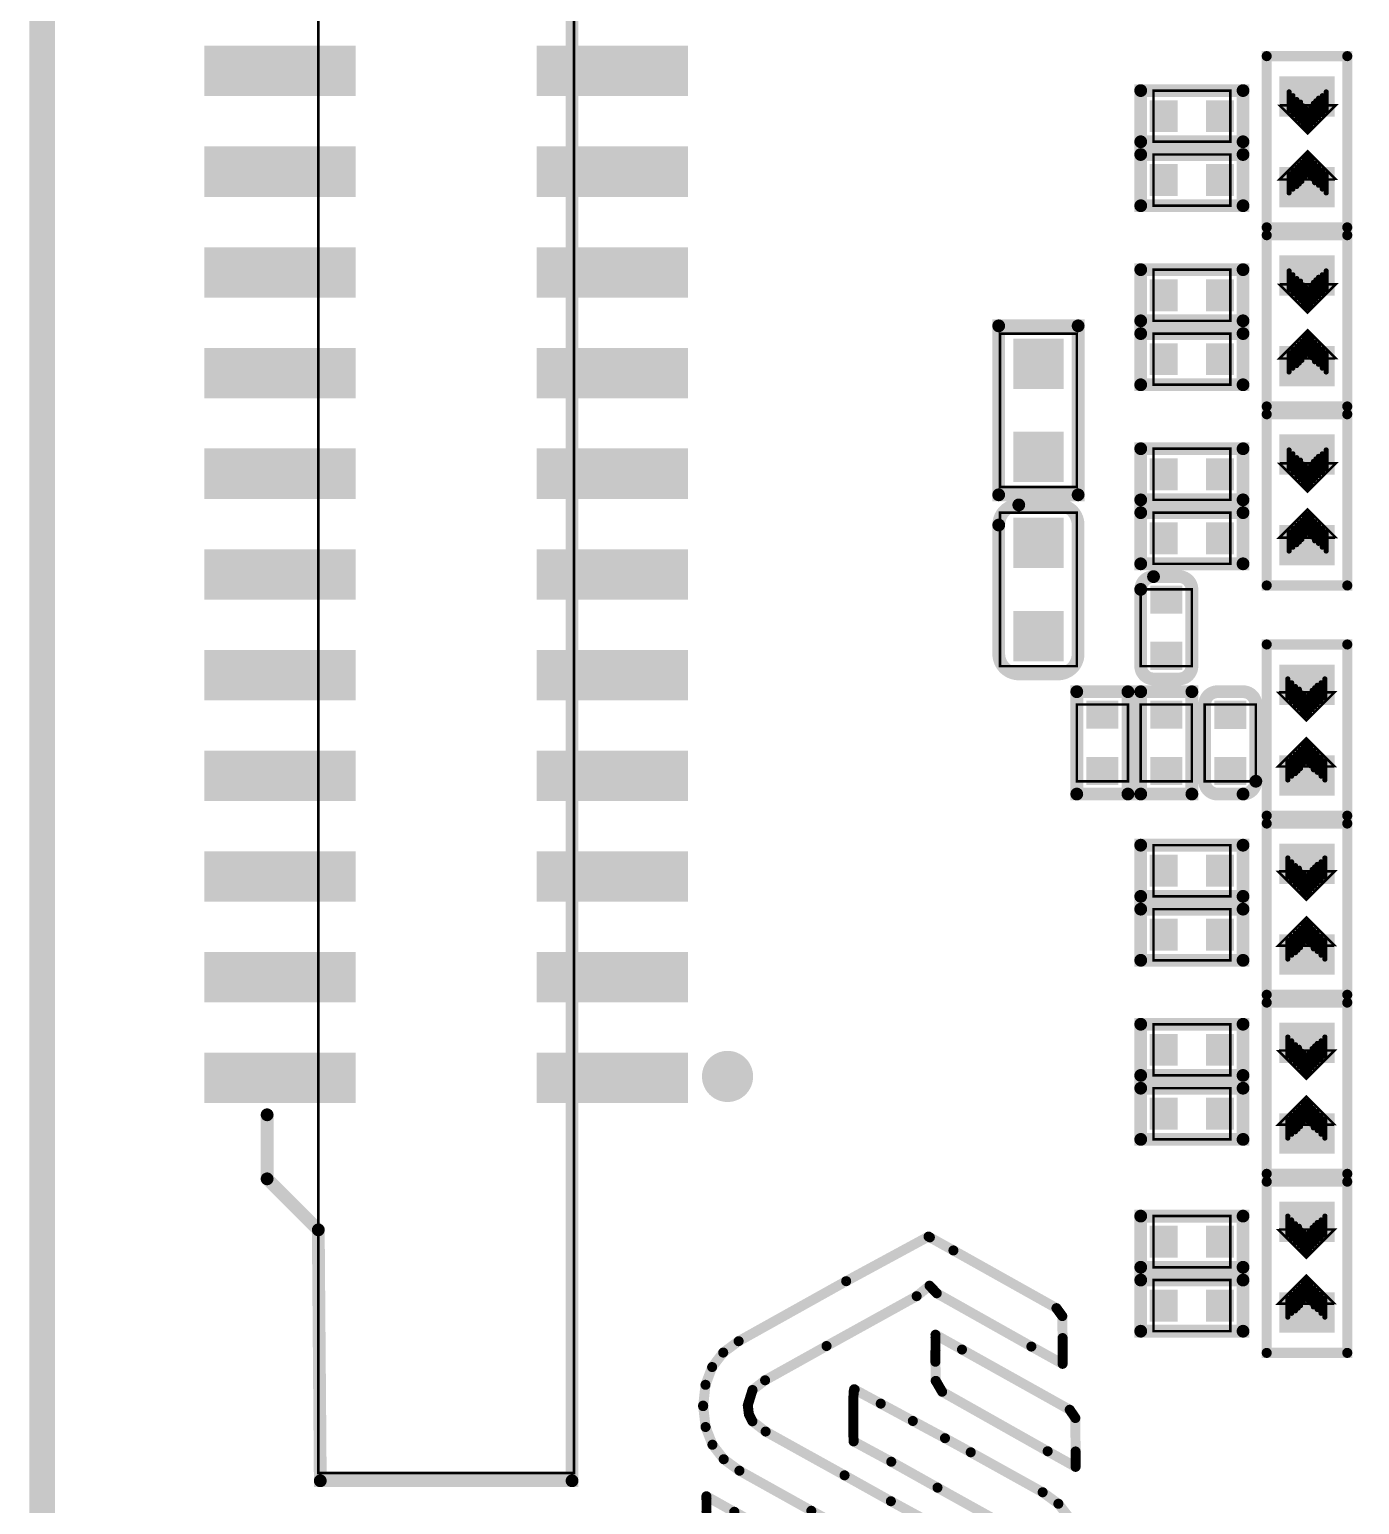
# Model space of a CAD drawing. Extents: x 60 to 160, y 44 to 135.
# Drawn here: x 59.58 to 72.78, y 103.94 to 118.59 of the extents above; entities that cross this region are included whole.
import ezdxf

# ---------------------------------------------------------------- set-up
doc = ezdxf.new("R2010")
doc.units = 0
doc.linetypes.add('TRMIDX_0', pattern=[2, 1, 1])
doc.linetypes.add('TRMIDX_1', pattern=[2, 1, 1])
for name, color, linetype in [('2D_LINE_126', 255, 'CONTINUOUS'), ('BOARD_OUTLINE_00', 255, 'CONTINUOUS'), ('DRIL_PLTE_THRU_01', 3, 'CONTINUOUS'), ('DRIL_PLTE_THRU_02', 253, 'CONTINUOUS'), ('DRIL_PLTE_THRU_03', 4, 'CONTINUOUS'), ('DRIL_PLTE_THRU_04', 253, 'CONTINUOUS'), ('DRIL_PLTE_THRU_05', 210, 'CONTINUOUS'), ('DRIL_PLTE_THRU_06', 253, 'CONTINUOUS'), ('DRIL_PLTE_THRU_07', 57, 'CONTINUOUS'), ('DRIL_PLTE_THRU_08', 231, 'CONTINUOUS'), ('DRIL_PLTE_THRU_09', 253, 'CONTINUOUS'), ('DRIL_PLTE_THRU_10', 112, 'CONTINUOUS'), ('DRIL_PLTE_THRU_11', 216, 'CONTINUOUS'), ('DRIL_PLTE_THRU_12', 5, 'CONTINUOUS'), ('PADS_BOT', 5, 'CONTINUOUS'), ('PADS_INNER', 3, 'CONTINUOUS'), ('PADS_TOP', 3, 'CONTINUOUS'), ('PART_TOP_2DLINE_01', 255, 'CONTINUOUS'), ('PART_TOP_2DLINE_116', 255, 'CONTINUOUS'), ('PART_TOP_2DLINE_117', 255, 'CONTINUOUS'), ('PART_TOP_2DLINE_118', 255, 'CONTINUOUS'), ('PART_TOP_2DLINE_119', 255, 'CONTINUOUS'), ('PART_TOP_2DLINE_126', 255, 'CONTINUOUS'), ('PART_TOP_COPPER_01', 255, 'CONTINUOUS')]:
    doc.layers.add(name, color=color, linetype=linetype)

# ---------------------------------------------------------------- blocks, each defined once
blk = doc.blocks.new('BOARD_62')
at = {"layer": 'BOARD_OUTLINE_00', "const_width": 0.254}
blk.add_lwpolyline([(-3, 71.247506, -0.396432827), (0, 74.247506), (94.190152, 74.247506, -0.365948033), (97.190152, 71.247506), (97.190152, 3, -0.372393427), (94.190152, 0), (0, 0, -0.406057892), (-3, 3)], format="xyb", close=True, dxfattribs=at)
blk = doc.blocks.new('SMOOTH_0$09906')
at = {"const_width": 0.0495}
blk.add_lwpolyline([(-0.025, 0, 1), (0.025, 0, 1)], format="xyb", close=True, dxfattribs=at)
blk = doc.blocks.new('DRAWING_42411')
at = {"layer": '2D_LINE_126', "const_width": 0.0991}
for points in [[(0.814, 3.734), (-0.004, 3.291)], [(0.827, 3.726), (0.814, 3.734)], [(1.061, 3.596), (0.827, 3.726)], [(2.084, 3.023), (1.061, 3.596)], [(-1.072, 2.695), (-0.004, 3.291)], [(0.696, 3.142), (0.824, 3.246)], [(0.824, 3.246), (0.895, 3.171)], [(0.696, 3.142), (-0.199, 2.647)], [(0.895, 3.171), (1.835, 2.642)], [(2.142, 2.944), (2.084, 3.023)], [(2.145, 2.726), (2.142, 2.944)], [(0.883, 2.733), (0.883, 2.759)], [(0.883, 2.759), (1.146, 2.612)], [(0.883, 2.603), (0.883, 2.733)], [(-1.072, 2.695), (-1.225, 2.582)], [(-0.809, 2.307), (-0.199, 2.647)], [(0.883, 2.603), (0.882, 2.491)], [(2.216, 2.014), (1.146, 2.612)], [(1.835, 2.642), (2.145, 2.47)], [(2.145, 2.615), (2.145, 2.726)], [(2.145, 2.615), (2.145, 2.496)], [(-1.225, 2.582), (-1.335, 2.438)], [(0.882, 2.491), (0.886, 2.301)], [(2.145, 2.47), (2.145, 2.495)], [(-1.335, 2.438), (-1.401, 2.262)], [(-0.934, 2.21), (-0.809, 2.307)], [(0.886, 2.301), (0.885, 2.301)], [(0.886, 2.301), (0.949, 2.193)], [(-1.401, 2.262), (-1.424, 2.055)], [(-0.981, 2.059), (-0.934, 2.21)], [(0.071, 2.198), (0.068, 2.14)], [(0.076, 2.218), (0.071, 2.198)], [(0.079, 2.215), (0.075, 2.217)], [(0.339, 2.075), (0.08, 2.215)], [(0.949, 2.193), (1.997, 1.602)], [(-1.425, 2.055), (-1.425, 2.05)], [(-1.424, 2.05), (-1.4, 1.843)], [(-0.97, 1.969), (-0.981, 2.059)], [(0.068, 2.14), (0.067, 1.962)], [(0.658, 1.903), (0.339, 2.075)], [(2.216, 2.014), (2.272, 1.932)], [(-0.935, 1.9), (-0.97, 1.969)], [(-0.804, 1.798), (-0.935, 1.9)], [(0.067, 1.962), (0.068, 1.782)], [(0.977, 1.732), (0.658, 1.903)], [(2.274, 1.6), (2.272, 1.932)], [(-1.4, 1.843), (-1.332, 1.667)], [(-0.02, 1.363), (-0.804, 1.798)], [(0.068, 1.782), (0.069, 1.723)], [(0.069, 1.723), (0.07, 1.7)], [(1.233, 1.592), (0.977, 1.732)], [(-1.332, 1.667), (-1.22, 1.523)], [(0.07, 1.7), (0.444, 1.498)], [(1.233, 1.592), (1.947, 1.195)], [(2.274, 1.447), (1.997, 1.602)], [(2.274, 1.6), (2.274, 1.474)], [(-1.22, 1.523), (-1.064, 1.409)], [(0.903, 1.241), (0.444, 1.498)], [(2.274, 1.473), (2.274, 1.447)], [(-0.35, 1.011), (-1.064, 1.409)], [(-0.02, 1.363), (0.44, 1.106)], [(-1.392, 1.13), (-1.392, 1.155)], [(-1.392, 1.155), (-1.116, 1)], [(-1.391, 1.003), (-1.391, 1.13)], [(0.903, 1.241), (1.687, 0.805)], [(2.103, 1.081), (1.947, 1.195)], [(-1.391, 1.003), (-1.389, 0.671)], [(-0.066, 0.411), (-1.114, 1.001)], [(-0.35, 1.011), (-0.094, 0.871)], [(0.813, 0.903), (0.44, 1.106)], [(2.215, 0.936), (2.103, 1.081)], [(-0.094, 0.871), (0.225, 0.699)], [(0.814, 0.88), (0.813, 0.903)], [(0.814, 0.821), (0.814, 0.88)], [(2.283, 0.76), (2.215, 0.936)], [(0.225, 0.699), (0.544, 0.528)], [(0.816, 0.641), (0.814, 0.821)], [(1.687, 0.805), (1.818, 0.703)], [(1.818, 0.703), (1.853, 0.633)], [(2.307, 0.553), (2.283, 0.76)], [(-1.333, 0.589), (-1.389, 0.671)], [(-1.333, 0.589), (-0.263, -0.009)], [(0.815, 0.463), (0.816, 0.641)], [(1.864, 0.544), (1.817, 0.394)], [(1.853, 0.633), (1.864, 0.544)], [(2.284, 0.342), (2.307, 0.548)], [(2.307, 0.548), (2.307, 0.553)], [(-0.003, 0.303), (-0.066, 0.411)], [(0.544, 0.528), (0.803, 0.389)], [(0.807, 0.386), (0.812, 0.406)], [(0.812, 0.406), (0.815, 0.463)], [(1.817, 0.394), (1.692, 0.296)], [(-0.004, 0.302), (-0.004, 0.302)], [(0.001, 0.113), (-0.003, 0.303)], [(0.802, 0.388), (0.807, 0.385)], [(1.692, 0.296), (1.082, -0.044)], [(2.218, 0.166), (2.284, 0.342)], [(-0.954, -0.04), (-1.263, 0.133)], [(-1.263, 0.133), (-1.263, 0.107)], [(-1.262, -0.012), (-1.262, 0.108)], [(0, 0), (0.001, 0.113)], [(2.108, 0.021), (2.218, 0.166)], [(-1.262, -0.012), (-1.262, -0.123)], [(-0.012, -0.567), (-0.952, -0.039)], [(-0.002, -0.156), (-0.264, -0.01)], [(0, 0), (0, -0.13)], [(0.187, -0.538), (1.082, -0.044)], [(1.955, -0.093), (2.108, 0.021)], [(-1.262, -0.123), (-1.259, -0.341)], [(-0.002, -0.131), (-0.002, -0.156)], [(1.955, -0.093), (0.887, -0.687)], [(-1.259, -0.341), (-1.201, -0.421)], [(-1.201, -0.421), (-0.178, -0.993)], [(0.059, -0.642), (-0.012, -0.567)], [(0.187, -0.538), (0.059, -0.642)], [(0.069, -1.131), (0.887, -0.687)], [(-0.179, -0.993), (0.055, -1.124)], [(0.055, -1.124), (0.068, -1.131)]]:
    blk.add_lwpolyline(points, dxfattribs=at)
at = {"layer": '2D_LINE_126'}
for p in [(0.814, 3.734), (0.814, 3.734), (0.827, 3.726), (0.827, 3.726), (1.061, 3.596), (1.061, 3.596), (-0.004, 3.291), (-0.004, 3.291), (0.824, 3.246), (0.824, 3.246), (0.696, 3.142), (0.696, 3.142), (0.895, 3.171), (0.895, 3.171), (2.084, 3.023), (2.084, 3.023), (2.142, 2.944), (2.142, 2.944), (0.883, 2.759), (0.883, 2.759), (0.883, 2.733), (-1.072, 2.695), (-1.072, 2.695), (-0.199, 2.647), (-0.199, 2.647), (0.883, 2.733), (0.883, 2.603), (0.883, 2.603), (1.146, 2.612), (1.146, 2.612), (1.835, 2.642), (1.835, 2.642), (2.145, 2.726), (2.145, 2.726), (2.145, 2.615), (2.145, 2.615), (-1.225, 2.582), (-1.225, 2.582), (0.882, 2.491), (0.882, 2.491), (2.145, 2.496), (2.145, 2.495), (2.145, 2.47), (2.145, 2.47), (-1.335, 2.438), (-1.335, 2.438), (-0.809, 2.307), (-0.809, 2.307), (0.886, 2.301), (0.885, 2.301), (0.886, 2.301), (0.886, 2.301), (-1.401, 2.262), (-1.401, 2.262), (-0.934, 2.21), (-0.934, 2.21), (0.071, 2.198), (0.071, 2.198), (0.075, 2.217), (0.076, 2.218), (0.08, 2.215), (0.079, 2.215), (0.949, 2.193), (0.949, 2.193), (-1.425, 2.055), (-1.425, 2.05), (-1.424, 2.055), (-1.424, 2.05), (-0.981, 2.059), (-0.981, 2.059), (0.068, 2.14), (0.068, 2.14), (0.339, 2.075), (0.339, 2.075), (2.216, 2.014), (2.216, 2.014), (-0.97, 1.969), (-0.97, 1.969), (-0.935, 1.9), (-0.935, 1.9), (0.067, 1.962), (0.067, 1.962), (0.658, 1.903), (0.658, 1.903), (2.272, 1.932), (2.272, 1.932), (-1.4, 1.843), (-1.4, 1.843), (-0.804, 1.798), (-0.804, 1.798), (0.068, 1.782), (0.068, 1.782), (0.069, 1.723), (0.069, 1.723), (0.977, 1.732), (0.977, 1.732), (-1.332, 1.667), (-1.332, 1.667), (0.07, 1.7), (0.07, 1.7), (1.233, 1.592), (1.233, 1.592), (1.997, 1.602), (1.997, 1.602), (2.274, 1.6), (2.274, 1.6), (-1.22, 1.523), (-1.22, 1.523), (0.444, 1.498), (0.444, 1.498), (2.274, 1.474), (2.274, 1.473), (2.274, 1.447), (2.274, 1.447), (-1.064, 1.409), (-1.064, 1.409), (-0.02, 1.363), (-0.02, 1.363), (-1.392, 1.155), (-1.392, 1.155), (-1.392, 1.13), (-1.391, 1.13), (0.903, 1.241), (0.903, 1.241), (1.947, 1.195), (1.947, 1.195), (-1.391, 1.003), (-1.391, 1.003), (-1.116, 1), (-1.114, 1.001), (-0.35, 1.011), (-0.35, 1.011), (0.44, 1.106), (0.44, 1.106), (2.103, 1.081), (2.103, 1.081), (-0.094, 0.871), (-0.094, 0.871), (0.813, 0.903), (0.813, 0.903), (0.814, 0.88), (0.814, 0.88), (2.215, 0.936), (2.215, 0.936), (0.225, 0.699), (0.225, 0.699), (0.814, 0.821), (0.814, 0.821), (1.687, 0.805), (1.687, 0.805), (1.818, 0.703), (1.818, 0.703), (2.283, 0.76), (2.283, 0.76), (-1.389, 0.671), (-1.389, 0.671), (-1.333, 0.589), (-1.333, 0.589), (0.816, 0.641), (0.816, 0.641), (1.853, 0.633), (1.853, 0.633), (1.864, 0.544), (1.864, 0.544), (2.307, 0.553), (2.307, 0.553), (2.307, 0.548), (2.307, 0.548), (-0.066, 0.411), (-0.066, 0.411), (0.544, 0.528), (0.544, 0.528), (0.812, 0.406), (0.812, 0.406), (0.815, 0.463), (0.815, 0.463), (1.817, 0.394), (1.817, 0.394), (-0.004, 0.302), (-0.004, 0.302), (-0.003, 0.303), (-0.003, 0.303), (0.802, 0.388), (0.803, 0.389), (0.807, 0.385), (0.807, 0.386), (1.692, 0.296), (1.692, 0.296), (2.284, 0.342), (2.284, 0.342), (-1.263, 0.133), (-1.263, 0.133), (-1.263, 0.107), (-1.262, 0.108), (0.001, 0.113), (0.001, 0.113), (2.218, 0.166), (2.218, 0.166), (-1.262, -0.012), (-1.262, -0.012), (-0.954, -0.04), (-0.952, -0.039), (-0.264, -0.01), (-0.263, -0.009), (0, 0), (0, 0), (1.082, -0.044), (1.082, -0.044), (2.108, 0.021), (2.108, 0.021), (-1.262, -0.123), (-1.262, -0.123), (-0.002, -0.131), (-0.002, -0.156), (-0.002, -0.156), (0, -0.13), (1.955, -0.093), (1.955, -0.093), (-1.259, -0.341), (-1.259, -0.341), (-1.201, -0.421), (-1.201, -0.421), (-0.012, -0.567), (-0.012, -0.567), (0.187, -0.538), (0.187, -0.538), (0.059, -0.642), (0.059, -0.642), (0.887, -0.687), (0.887, -0.687), (-0.179, -0.993), (-0.178, -0.993), (0.055, -1.124), (0.055, -1.124), (0.068, -1.131), (0.069, -1.131)]:
    blk.add_blockref('SMOOTH_0$09906', p, dxfattribs=at)
blk = doc.blocks.new('SMOOTH_0$127')
at = {"const_width": 0.0635}
blk.add_lwpolyline([(-0.03175, 0, 1), (0.03175, 0, 1)], format="xyb", close=True, dxfattribs=at)
blk = doc.blocks.new('SMOOTH_0$0254')
at = {"const_width": 0.0127}
blk.add_lwpolyline([(-0.00635, 0, 1), (0.00635, 0, 1)], format="xyb", close=True, dxfattribs=at)
blk = doc.blocks.new('PART_BODY_TOP_4')
at = {"layer": 'PART_TOP_2DLINE_01', "const_width": 0.127}
blk.add_lwpolyline([(-0.839, -0.195, 0.414214), (-0.639, -0.394), (0.639, -0.394, 0.414214), (0.839, -0.195), (0.839, 0.195, 0.414214), (0.639, 0.394), (-0.639, 0.394, 0.414214), (-0.839, 0.195)], format="xyb", close=True, dxfattribs=at)
at = {"layer": 'PART_TOP_2DLINE_116', "const_width": 0.0254}
blk.add_lwpolyline([(0.762, 0.381), (-0.762, 0.381), (-0.762, -0.381), (0.762, -0.381)], close=True, dxfattribs=at)
at = {"layer": 'PART_TOP_2DLINE_117', "const_width": 0.0254}
blk.add_lwpolyline([(0.762, 0.381), (-0.762, 0.381), (-0.762, -0.381), (0.762, -0.381)], close=True, dxfattribs=at)
at = {"layer": 'PART_TOP_2DLINE_01'}
for p in [(-0.839, -0.195), (-0.639, -0.394)]:
    blk.add_blockref('SMOOTH_0$127', p, dxfattribs=at)
at = {"layer": 'PART_TOP_2DLINE_116'}
for p in [(-0.762, 0.381), (0.762, 0.381), (-0.762, -0.381), (0.762, -0.381)]:
    blk.add_blockref('SMOOTH_0$0254', p, dxfattribs=at)
at = {"layer": 'PART_TOP_2DLINE_117'}
for p in [(-0.762, 0.381), (0.762, 0.381), (-0.762, -0.381), (0.762, -0.381)]:
    blk.add_blockref('SMOOTH_0$0254', p, dxfattribs=at)
blk = doc.blocks.new('DRIL_HOLE_0')
blk.add_lwpolyline([(0, 0, 1), (0, 0, 1)], format="xyb", close=True)
blk = doc.blocks.new('PAD_0')
blk.add_lwpolyline([(0, 0, 1), (0, 0, 1)], format="xyb", close=True)
blk = doc.blocks.new('PAD_1')
at = {"const_width": 0.5}
blk.add_lwpolyline([(-0.25, 0), (0.25, 0)], dxfattribs=at)
blk = doc.blocks.new('STK_TOP_92')
at = {"layer": 'DRIL_PLTE_THRU_01'}
blk.add_blockref('DRIL_HOLE_0', (0, 0), dxfattribs=at)
at = {"layer": 'DRIL_PLTE_THRU_02'}
blk.add_blockref('DRIL_HOLE_0', (0, 0), dxfattribs=at)
at = {"layer": 'DRIL_PLTE_THRU_03'}
blk.add_blockref('DRIL_HOLE_0', (0, 0), dxfattribs=at)
at = {"layer": 'DRIL_PLTE_THRU_04'}
blk.add_blockref('DRIL_HOLE_0', (0, 0), dxfattribs=at)
at = {"layer": 'DRIL_PLTE_THRU_05'}
blk.add_blockref('DRIL_HOLE_0', (0, 0), dxfattribs=at)
at = {"layer": 'DRIL_PLTE_THRU_06'}
blk.add_blockref('DRIL_HOLE_0', (0, 0), dxfattribs=at)
at = {"layer": 'DRIL_PLTE_THRU_07'}
blk.add_blockref('DRIL_HOLE_0', (0, 0), dxfattribs=at)
at = {"layer": 'DRIL_PLTE_THRU_08'}
blk.add_blockref('DRIL_HOLE_0', (0, 0), dxfattribs=at)
at = {"layer": 'DRIL_PLTE_THRU_09'}
blk.add_blockref('DRIL_HOLE_0', (0, 0), dxfattribs=at)
at = {"layer": 'DRIL_PLTE_THRU_10'}
blk.add_blockref('DRIL_HOLE_0', (0, 0), dxfattribs=at)
at = {"layer": 'DRIL_PLTE_THRU_11'}
blk.add_blockref('DRIL_HOLE_0', (0, 0), dxfattribs=at)
at = {"layer": 'DRIL_PLTE_THRU_12'}
blk.add_blockref('DRIL_HOLE_0', (0, 0), dxfattribs=at)
at = {"layer": 'PADS_BOT'}
blk.add_blockref('PAD_0', (0, 0), dxfattribs=at)
at = {"layer": 'PADS_INNER'}
blk.add_blockref('PAD_0', (0, 0), dxfattribs=at)
at = {"layer": 'PADS_TOP', "rotation": 90}
blk.add_blockref('PAD_1', (0, 0), dxfattribs=at)
blk = doc.blocks.new('SYM_TOP_7')
for name, p in [('PART_BODY_TOP_4', (0, 0)), ('STK_TOP_92', (-0.463, 0)), ('STK_TOP_92', (0.463, 0))]:
    blk.add_blockref(name, p)
blk = doc.blocks.new('PART_TOP_179')
blk.add_blockref('SYM_TOP_7', (0, 0))
blk = doc.blocks.new('PART_BODY_TOP_2')
at = {"layer": 'PART_TOP_2DLINE_01', "const_width": 0.127}
blk.add_lwpolyline([(-0.508, -0.127, 0.414214), (-0.381, -0.254), (0.381, -0.254, 0.414214), (0.508, -0.127), (0.508, 0.127, 0.414214), (0.381, 0.254), (-0.381, 0.254, 0.414214), (-0.508, 0.127)], format="xyb", close=True, dxfattribs=at)
at = {"layer": 'PART_TOP_2DLINE_116', "const_width": 0.0254}
blk.add_lwpolyline([(-0.381, 0.254), (-0.381, -0.254), (0.381, -0.254), (0.381, 0.254)], close=True, dxfattribs=at)
at = {"layer": 'PART_TOP_2DLINE_117', "const_width": 0.0254}
blk.add_lwpolyline([(-0.381, 0.254), (-0.381, -0.254), (0.381, -0.254), (0.381, 0.254)], close=True, dxfattribs=at)
at = {"layer": 'PART_TOP_2DLINE_01'}
for p in [(-0.508, -0.127), (-0.381, -0.254)]:
    blk.add_blockref('SMOOTH_0$127', p, dxfattribs=at)
at = {"layer": 'PART_TOP_2DLINE_116'}
for p in [(-0.381, 0.254), (0.381, 0.254), (-0.381, -0.254), (0.381, -0.254)]:
    blk.add_blockref('SMOOTH_0$0254', p, dxfattribs=at)
at = {"layer": 'PART_TOP_2DLINE_117'}
for p in [(-0.381, 0.254), (0.381, 0.254), (-0.381, -0.254), (0.381, -0.254)]:
    blk.add_blockref('SMOOTH_0$0254', p, dxfattribs=at)
blk = doc.blocks.new('PAD_3')
at = {"const_width": 0.2794}
blk.add_lwpolyline([(-0.15875, 0), (0.15875, 0)], dxfattribs=at)
blk = doc.blocks.new('STK_TOP_90')
at = {"layer": 'DRIL_PLTE_THRU_01'}
blk.add_blockref('DRIL_HOLE_0', (0, 0), dxfattribs=at)
at = {"layer": 'DRIL_PLTE_THRU_02'}
blk.add_blockref('DRIL_HOLE_0', (0, 0), dxfattribs=at)
at = {"layer": 'DRIL_PLTE_THRU_03'}
blk.add_blockref('DRIL_HOLE_0', (0, 0), dxfattribs=at)
at = {"layer": 'DRIL_PLTE_THRU_04'}
blk.add_blockref('DRIL_HOLE_0', (0, 0), dxfattribs=at)
at = {"layer": 'DRIL_PLTE_THRU_05'}
blk.add_blockref('DRIL_HOLE_0', (0, 0), dxfattribs=at)
at = {"layer": 'DRIL_PLTE_THRU_06'}
blk.add_blockref('DRIL_HOLE_0', (0, 0), dxfattribs=at)
at = {"layer": 'DRIL_PLTE_THRU_07'}
blk.add_blockref('DRIL_HOLE_0', (0, 0), dxfattribs=at)
at = {"layer": 'DRIL_PLTE_THRU_08'}
blk.add_blockref('DRIL_HOLE_0', (0, 0), dxfattribs=at)
at = {"layer": 'DRIL_PLTE_THRU_09'}
blk.add_blockref('DRIL_HOLE_0', (0, 0), dxfattribs=at)
at = {"layer": 'DRIL_PLTE_THRU_10'}
blk.add_blockref('DRIL_HOLE_0', (0, 0), dxfattribs=at)
at = {"layer": 'DRIL_PLTE_THRU_11'}
blk.add_blockref('DRIL_HOLE_0', (0, 0), dxfattribs=at)
at = {"layer": 'DRIL_PLTE_THRU_12'}
blk.add_blockref('DRIL_HOLE_0', (0, 0), dxfattribs=at)
at = {"layer": 'PADS_BOT'}
blk.add_blockref('PAD_0', (0, 0), dxfattribs=at)
at = {"layer": 'PADS_INNER'}
blk.add_blockref('PAD_0', (0, 0), dxfattribs=at)
at = {"layer": 'PADS_TOP', "rotation": 90}
blk.add_blockref('PAD_3', (0, 0), dxfattribs=at)
blk = doc.blocks.new('SYM_TOP_5')
for name, p in [('PART_BODY_TOP_2', (0, 0)), ('STK_TOP_90', (-0.279, 0)), ('STK_TOP_90', (0.279, 0))]:
    blk.add_blockref(name, p)
blk = doc.blocks.new('PART_TOP_180')
blk.add_blockref('SYM_TOP_5', (0, 0))
blk = doc.blocks.new('PART_TOP_218')
blk.add_blockref('SYM_TOP_5', (0, 0))
blk = doc.blocks.new('PART_BODY_TOP_14')
at = {"layer": 'PART_TOP_2DLINE_01', "const_width": 0.127}
blk.add_lwpolyline([(-0.838962, -0.394462), (-0.838962, 0.394462), (0.838962, 0.394462), (0.838962, -0.394462)], close=True, dxfattribs=at)
at = {"layer": 'PART_TOP_2DLINE_116', "const_width": 0.0254}
blk.add_lwpolyline([(-0.762, -0.381), (0.762, -0.381), (0.762, 0.381), (-0.762, 0.381)], close=True, dxfattribs=at)
at = {"layer": 'PART_TOP_2DLINE_117', "const_width": 0.0254}
blk.add_lwpolyline([(-0.762, -0.381), (0.762, -0.381), (0.762, 0.381), (-0.762, 0.381)], close=True, dxfattribs=at)
at = {"layer": 'PART_TOP_2DLINE_01'}
for p in [(-0.838962, 0.394462), (0.838962, 0.394462), (-0.838962, -0.394462), (0.838962, -0.394462)]:
    blk.add_blockref('SMOOTH_0$127', p, dxfattribs=at)
at = {"layer": 'PART_TOP_2DLINE_116'}
for p in [(-0.762, 0.381), (0.762, 0.381), (-0.762, -0.381), (0.762, -0.381)]:
    blk.add_blockref('SMOOTH_0$0254', p, dxfattribs=at)
at = {"layer": 'PART_TOP_2DLINE_117'}
for p in [(-0.762, 0.381), (0.762, 0.381), (-0.762, -0.381), (0.762, -0.381)]:
    blk.add_blockref('SMOOTH_0$0254', p, dxfattribs=at)
blk = doc.blocks.new('PAD_9')
at = {"const_width": 0.5}
blk.add_lwpolyline([(-0.25, 0), (0.25, 0)], dxfattribs=at)
blk = doc.blocks.new('STK_TOP_106')
at = {"layer": 'DRIL_PLTE_THRU_01'}
blk.add_blockref('DRIL_HOLE_0', (0, 0), dxfattribs=at)
at = {"layer": 'DRIL_PLTE_THRU_02'}
blk.add_blockref('DRIL_HOLE_0', (0, 0), dxfattribs=at)
at = {"layer": 'DRIL_PLTE_THRU_03'}
blk.add_blockref('DRIL_HOLE_0', (0, 0), dxfattribs=at)
at = {"layer": 'DRIL_PLTE_THRU_04'}
blk.add_blockref('DRIL_HOLE_0', (0, 0), dxfattribs=at)
at = {"layer": 'DRIL_PLTE_THRU_05'}
blk.add_blockref('DRIL_HOLE_0', (0, 0), dxfattribs=at)
at = {"layer": 'DRIL_PLTE_THRU_06'}
blk.add_blockref('DRIL_HOLE_0', (0, 0), dxfattribs=at)
at = {"layer": 'DRIL_PLTE_THRU_07'}
blk.add_blockref('DRIL_HOLE_0', (0, 0), dxfattribs=at)
at = {"layer": 'DRIL_PLTE_THRU_08'}
blk.add_blockref('DRIL_HOLE_0', (0, 0), dxfattribs=at)
at = {"layer": 'DRIL_PLTE_THRU_09'}
blk.add_blockref('DRIL_HOLE_0', (0, 0), dxfattribs=at)
at = {"layer": 'DRIL_PLTE_THRU_10'}
blk.add_blockref('DRIL_HOLE_0', (0, 0), dxfattribs=at)
at = {"layer": 'DRIL_PLTE_THRU_11'}
blk.add_blockref('DRIL_HOLE_0', (0, 0), dxfattribs=at)
at = {"layer": 'DRIL_PLTE_THRU_12'}
blk.add_blockref('DRIL_HOLE_0', (0, 0), dxfattribs=at)
at = {"layer": 'PADS_BOT'}
blk.add_blockref('PAD_0', (0, 0), dxfattribs=at)
at = {"layer": 'PADS_INNER'}
blk.add_blockref('PAD_0', (0, 0), dxfattribs=at)
at = {"layer": 'PADS_TOP'}
blk.add_blockref('PAD_9', (0, 0), dxfattribs=at)
blk = doc.blocks.new('SYM_TOP_17')
for name, p in [('PART_BODY_TOP_14', (0, 0)), ('STK_TOP_106', (-0.463, 0)), ('STK_TOP_106', (0.463, 0))]:
    blk.add_blockref(name, p)
blk = doc.blocks.new('PART_TOP_315')
blk.add_blockref('SYM_TOP_17', (0, 0))
blk = doc.blocks.new('PART_BODY_TOP_17')
at = {"layer": 'PART_TOP_2DLINE_118', "const_width": 0.0254}
blk.add_lwpolyline([(1.27, 10.986), (1.27, -10.986), (-1.27, -10.986), (-1.27, 10.986)], close=True, dxfattribs=at)
at = {"layer": 'PART_TOP_2DLINE_119', "const_width": 0.0254}
blk.add_lwpolyline([(1.27, 10.986), (1.27, -10.986), (-1.27, -10.986), (-1.27, 10.986)], close=True, dxfattribs=at)
at = {"layer": 'PART_TOP_2DLINE_126', "const_width": 0.127}
blk.add_lwpolyline([(1.778, 7.429), (1.778, 8.065), (1.27, 8.572), (1.25, 11.063), (-1.25, 11.063), (-1.25, -10.936), (1.25, -10.936), (1.25, -8.565), (1.75, -8.065), (1.775, -8.037), (1.778, -7.303)], dxfattribs=at)
at = {"layer": 'PART_TOP_2DLINE_126', "const_width": 0.254}
blk.add_lwpolyline([(-2.667, 7.048, 1), (-2.921, 7.048, 1)], format="xyb", close=True, dxfattribs=at)
at = {"layer": 'PART_TOP_2DLINE_118'}
for p in [(-1.27, 10.986), (1.27, 10.986), (-1.27, -10.986), (1.27, -10.986)]:
    blk.add_blockref('SMOOTH_0$0254', p, dxfattribs=at)
at = {"layer": 'PART_TOP_2DLINE_119'}
for p in [(-1.27, 10.986), (1.27, 10.986), (-1.27, -10.986), (1.27, -10.986)]:
    blk.add_blockref('SMOOTH_0$0254', p, dxfattribs=at)
at = {"layer": 'PART_TOP_2DLINE_126'}
for p in [(-1.25, 11.063), (1.25, 11.063), (1.27, 8.572), (1.778, 8.065), (1.778, 7.429), (1.778, -7.303), (1.75, -8.065), (1.775, -8.037), (1.25, -8.565), (-1.25, -10.936), (1.25, -10.936)]:
    blk.add_blockref('SMOOTH_0$127', p, dxfattribs=at)
blk = doc.blocks.new('PAD_11')
at = {"const_width": 0.500126}
blk.add_lwpolyline([(-0.750062, 0), (0.750062, 0)], dxfattribs=at)
blk = doc.blocks.new('STK_TOP_109')
at = {"layer": 'DRIL_PLTE_THRU_01'}
blk.add_blockref('DRIL_HOLE_0', (0, 0), dxfattribs=at)
at = {"layer": 'DRIL_PLTE_THRU_02'}
blk.add_blockref('DRIL_HOLE_0', (0, 0), dxfattribs=at)
at = {"layer": 'DRIL_PLTE_THRU_03'}
blk.add_blockref('DRIL_HOLE_0', (0, 0), dxfattribs=at)
at = {"layer": 'DRIL_PLTE_THRU_04'}
blk.add_blockref('DRIL_HOLE_0', (0, 0), dxfattribs=at)
at = {"layer": 'DRIL_PLTE_THRU_05'}
blk.add_blockref('DRIL_HOLE_0', (0, 0), dxfattribs=at)
at = {"layer": 'DRIL_PLTE_THRU_06'}
blk.add_blockref('DRIL_HOLE_0', (0, 0), dxfattribs=at)
at = {"layer": 'DRIL_PLTE_THRU_07'}
blk.add_blockref('DRIL_HOLE_0', (0, 0), dxfattribs=at)
at = {"layer": 'DRIL_PLTE_THRU_08'}
blk.add_blockref('DRIL_HOLE_0', (0, 0), dxfattribs=at)
at = {"layer": 'DRIL_PLTE_THRU_09'}
blk.add_blockref('DRIL_HOLE_0', (0, 0), dxfattribs=at)
at = {"layer": 'DRIL_PLTE_THRU_10'}
blk.add_blockref('DRIL_HOLE_0', (0, 0), dxfattribs=at)
at = {"layer": 'DRIL_PLTE_THRU_11'}
blk.add_blockref('DRIL_HOLE_0', (0, 0), dxfattribs=at)
at = {"layer": 'DRIL_PLTE_THRU_12'}
blk.add_blockref('DRIL_HOLE_0', (0, 0), dxfattribs=at)
at = {"layer": 'PADS_BOT'}
blk.add_blockref('PAD_0', (0, 0), dxfattribs=at)
at = {"layer": 'PADS_INNER'}
blk.add_blockref('PAD_0', (0, 0), dxfattribs=at)
at = {"layer": 'PADS_TOP'}
blk.add_blockref('PAD_11', (0, 0), dxfattribs=at)
blk = doc.blocks.new('SYM_TOP_20')
for name, p in [('PART_BODY_TOP_17', (0, 0)), ('STK_TOP_109', (-1.65, 7.063)), ('STK_TOP_109', (1.65, 7.063)), ('STK_TOP_109', (-1.65, 6.063)), ('STK_TOP_109', (1.65, 6.063)), ('STK_TOP_109', (-1.65, 5.063)), ('STK_TOP_109', (1.65, 5.063)), ('STK_TOP_109', (-1.65, 4.063)), ('STK_TOP_109', (1.65, 4.063)), ('STK_TOP_109', (-1.65, 3.063)), ('STK_TOP_109', (1.65, 3.063)), ('STK_TOP_109', (-1.65, 2.063)), ('STK_TOP_109', (1.65, 2.063)), ('STK_TOP_109', (-1.65, 1.063)), ('STK_TOP_109', (1.65, 1.063)), ('STK_TOP_109', (-1.65, 0.064)), ('STK_TOP_109', (1.65, 0.064)), ('STK_TOP_109', (-1.65, -0.936)), ('STK_TOP_109', (1.65, -0.936)), ('STK_TOP_109', (-1.65, -1.936)), ('STK_TOP_109', (1.65, -1.936)), ('STK_TOP_109', (-1.65, -2.936)), ('STK_TOP_109', (1.65, -2.936)), ('STK_TOP_109', (-1.65, -3.936)), ('STK_TOP_109', (1.65, -3.936)), ('STK_TOP_109', (-1.65, -4.936)), ('STK_TOP_109', (1.65, -4.936)), ('STK_TOP_109', (-1.65, -5.936)), ('STK_TOP_109', (1.65, -5.936)), ('STK_TOP_109', (-1.65, -6.936)), ('STK_TOP_109', (1.65, -6.936))]:
    blk.add_blockref(name, p)
blk = doc.blocks.new('PART_TOP_333')
blk.add_blockref('SYM_TOP_20', (0, 0))
blk = doc.blocks.new('PART_BODY_TOP_36')
at = {"layer": 'PART_TOP_2DLINE_01', "const_width": 0.127}
blk.add_lwpolyline([(-0.508, 0.254), (0.508, 0.254), (0.508, -0.254), (-0.508, -0.254)], close=True, dxfattribs=at)
at = {"layer": 'PART_TOP_2DLINE_118', "const_width": 0.0254}
blk.add_lwpolyline([(-0.381, 0.254), (0.381, 0.254), (0.381, -0.254), (-0.381, -0.254)], close=True, dxfattribs=at)
at = {"layer": 'PART_TOP_2DLINE_119', "const_width": 0.0254}
blk.add_lwpolyline([(-0.381, 0.254), (0.381, 0.254), (0.381, -0.254), (-0.381, -0.254)], close=True, dxfattribs=at)
at = {"layer": 'PART_TOP_2DLINE_01'}
for p in [(-0.508, 0.254), (0.508, 0.254), (-0.508, -0.254), (0.508, -0.254)]:
    blk.add_blockref('SMOOTH_0$127', p, dxfattribs=at)
at = {"layer": 'PART_TOP_2DLINE_118'}
for p in [(-0.381, 0.254), (0.381, 0.254), (-0.381, -0.254), (0.381, -0.254)]:
    blk.add_blockref('SMOOTH_0$0254', p, dxfattribs=at)
at = {"layer": 'PART_TOP_2DLINE_119'}
for p in [(-0.381, 0.254), (0.381, 0.254), (-0.381, -0.254), (0.381, -0.254)]:
    blk.add_blockref('SMOOTH_0$0254', p, dxfattribs=at)
blk = doc.blocks.new('SYM_TOP_39')
for name, p in [('PART_BODY_TOP_36', (0, 0)), ('STK_TOP_90', (-0.2794, 0)), ('STK_TOP_90', (0.2794, 0))]:
    blk.add_blockref(name, p)
blk = doc.blocks.new('PART_TOP_363')
blk.add_blockref('SYM_TOP_39', (0, 0))
blk = doc.blocks.new('PART_TOP_390')
blk.add_blockref('SYM_TOP_39', (0, 0))
blk = doc.blocks.new('PART_TOP_391')
blk.add_blockref('SYM_TOP_39', (0, 0))
blk = doc.blocks.new('PART_TOP_392')
blk.add_blockref('SYM_TOP_39', (0, 0))
blk = doc.blocks.new('PART_TOP_393')
blk.add_blockref('SYM_TOP_39', (0, 0))
blk = doc.blocks.new('PART_TOP_400')
blk.add_blockref('SYM_TOP_39', (0, 0))
blk = doc.blocks.new('PART_TOP_413')
blk.add_blockref('SYM_TOP_39', (0, 0))
blk = doc.blocks.new('PART_TOP_441')
blk.add_blockref('SYM_TOP_39', (0, 0))
blk = doc.blocks.new('PART_TOP_442')
blk.add_blockref('SYM_TOP_39', (0, 0))
blk = doc.blocks.new('PART_TOP_443')
blk.add_blockref('SYM_TOP_39', (0, 0))
blk = doc.blocks.new('PART_TOP_444')
blk.add_blockref('SYM_TOP_39', (0, 0))
blk = doc.blocks.new('PART_TOP_445')
blk.add_blockref('SYM_TOP_39', (0, 0))
blk = doc.blocks.new('PART_TOP_446')
blk.add_blockref('SYM_TOP_39', (0, 0))
blk = doc.blocks.new('PART_TOP_447')
blk.add_blockref('SYM_TOP_39', (0, 0))
blk = doc.blocks.new('SMOOTH_0$0508')
at = {"const_width": 0.0254}
blk.add_lwpolyline([(-0.0127, 0, 1), (0.0127, 0, 1)], format="xyb", close=True, dxfattribs=at)
blk = doc.blocks.new('SMOOTH_0$1')
at = {"const_width": 0.05}
blk.add_lwpolyline([(-0.025, 0, 1), (0.025, 0, 1)], format="xyb", close=True, dxfattribs=at)
blk = doc.blocks.new('PART_BODY_TOP_10')
at = {"layer": 'PART_TOP_2DLINE_01', "const_width": 0.1}
blk.add_lwpolyline([(0.85, -0.4), (0.85, 0.4), (-0.85, 0.4), (-0.85, -0.4)], close=True, dxfattribs=at)
at = {"layer": 'PART_TOP_COPPER_01', "linetype": 'TRMIDX_0', "const_width": 0.0254}
for points in [[(-0.3556, -0.2667), (-0.08255, 0.00635), (-0.36195, 0.28575), (-0.36195, -0.254), (-0.3556, -0.254)], [(-0.3048, -0.1651), (-0.1397, 0), (-0.31115, 0.17145), (-0.31115, -0.1524), (-0.3048, -0.1524)]]:
    blk.add_lwpolyline(points, close=True, dxfattribs=at)
at = {"layer": 'PART_TOP_COPPER_01', "linetype": 'TRMIDX_1', "const_width": 0.0254}
for points in [[(0.3683, 0.2794), (0.09525, 0.00635), (0.37465, -0.27305), (0.37465, 0.2667), (0.3683, 0.2667)], [(0.3175, 0.1778), (0.1524, 0.0127), (0.32385, -0.15875), (0.32385, 0.1651), (0.3175, 0.1651)]]:
    blk.add_lwpolyline(points, close=True, dxfattribs=at)
at = {"layer": 'PART_TOP_COPPER_01', "linetype": 'TRMIDX_0', "const_width": 0.0508}
for points in [[(-0.3048, 0.1905), (-0.4953, 0.1905)], [(-0.2667, 0.1524), (-0.4572, 0.1524)], [(-0.2413, 0.1143), (-0.4318, 0.1143)], [(-0.2159, 0.0889), (-0.4064, 0.0889)], [(-0.1905, 0.0635), (-0.381, 0.0635)], [(-0.1524, 0.0381), (-0.3429, 0.0381)], [(-0.1397, -0.0127), (-0.3302, -0.0127)], [(-0.127, 0.0127), (-0.3175, 0.0127)], [(-0.2667, -0.1397), (-0.4572, -0.1397)], [(-0.2286, -0.1016), (-0.4191, -0.1016)], [(-0.2032, -0.0635), (-0.3937, -0.0635)], [(-0.1651, -0.0381), (-0.3556, -0.0381)], [(-0.3048, -0.1778), (-0.4953, -0.1778)]]:
    blk.add_lwpolyline(points, dxfattribs=at)
at = {"layer": 'PART_TOP_COPPER_01', "linetype": 'TRMIDX_1', "const_width": 0.0508}
for points in [[(0.2794, 0.1524), (0.4699, 0.1524)], [(0.3175, 0.1905), (0.508, 0.1905)], [(0.1397, 0), (0.3302, 0)], [(0.1524, 0.0254), (0.3429, 0.0254)], [(0.1651, -0.0254), (0.3556, -0.0254)], [(0.1778, 0.0508), (0.3683, 0.0508)], [(0.2159, 0.0762), (0.4064, 0.0762)], [(0.2413, 0.1143), (0.4318, 0.1143)], [(0.2032, -0.0508), (0.3937, -0.0508)], [(0.2286, -0.0762), (0.4191, -0.0762)], [(0.254, -0.1016), (0.4445, -0.1016)], [(0.2794, -0.1397), (0.4699, -0.1397)], [(0.3175, -0.1778), (0.508, -0.1778)]]:
    blk.add_lwpolyline(points, dxfattribs=at)
at = {"layer": 'PART_TOP_2DLINE_01'}
for p in [(-0.85, 0.4), (0.85, 0.4), (-0.85, -0.4), (0.85, -0.4)]:
    blk.add_blockref('SMOOTH_0$1', p, dxfattribs=at)
at = {"layer": 'PART_TOP_COPPER_01'}
for name, p in [('SMOOTH_0$0254', (-0.36195, 0.28575)), ('SMOOTH_0$0508', (-0.4953, 0.1905)), ('SMOOTH_0$0508', (-0.4572, 0.1524)), ('SMOOTH_0$0508', (-0.3048, 0.1905)), ('SMOOTH_0$0254', (-0.31115, 0.17145)), ('SMOOTH_0$0508', (-0.2667, 0.1524)), ('SMOOTH_0$0508', (0.2794, 0.1524)), ('SMOOTH_0$0508', (0.3175, 0.1905)), ('SMOOTH_0$0254', (0.3175, 0.1778)), ('SMOOTH_0$0254', (0.3175, 0.1651)), ('SMOOTH_0$0254', (0.32385, 0.1651)), ('SMOOTH_0$0254', (0.3683, 0.2794)), ('SMOOTH_0$0254', (0.3683, 0.2667)), ('SMOOTH_0$0254', (0.37465, 0.2667)), ('SMOOTH_0$0508', (0.4699, 0.1524)), ('SMOOTH_0$0508', (0.508, 0.1905)), ('SMOOTH_0$0508', (-0.4318, 0.1143)), ('SMOOTH_0$0508', (-0.4064, 0.0889)), ('SMOOTH_0$0508', (-0.381, 0.0635)), ('SMOOTH_0$0508', (-0.3429, 0.0381)), ('SMOOTH_0$0508', (-0.3302, -0.0127)), ('SMOOTH_0$0508', (-0.3175, 0.0127)), ('SMOOTH_0$0508', (-0.2413, 0.1143)), ('SMOOTH_0$0508', (-0.2159, 0.0889)), ('SMOOTH_0$0508', (-0.1905, 0.0635)), ('SMOOTH_0$0508', (-0.1524, 0.0381)), ('SMOOTH_0$0508', (-0.1397, -0.0127)), ('SMOOTH_0$0508', (-0.127, 0.0127)), ('SMOOTH_0$0254', (-0.1397, 0)), ('SMOOTH_0$0254', (-0.08255, 0.00635)), ('SMOOTH_0$0254', (0.09525, 0.00635)), ('SMOOTH_0$0508', (0.1397, 0)), ('SMOOTH_0$0508', (0.1524, 0.0254)), ('SMOOTH_0$0254', (0.1524, 0.0127)), ('SMOOTH_0$0508', (0.1651, -0.0254)), ('SMOOTH_0$0508', (0.1778, 0.0508)), ('SMOOTH_0$0508', (0.2159, 0.0762)), ('SMOOTH_0$0508', (0.2413, 0.1143)), ('SMOOTH_0$0508', (0.3302, 0)), ('SMOOTH_0$0508', (0.3429, 0.0254)), ('SMOOTH_0$0508', (0.3556, -0.0254)), ('SMOOTH_0$0508', (0.3683, 0.0508)), ('SMOOTH_0$0508', (0.4064, 0.0762)), ('SMOOTH_0$0508', (0.4318, 0.1143)), ('SMOOTH_0$0508', (-0.4572, -0.1397)), ('SMOOTH_0$0508', (-0.4191, -0.1016)), ('SMOOTH_0$0508', (-0.3937, -0.0635)), ('SMOOTH_0$0508', (-0.3556, -0.0381)), ('SMOOTH_0$0254', (-0.31115, -0.1524)), ('SMOOTH_0$0254', (-0.3048, -0.1524)), ('SMOOTH_0$0508', (-0.2667, -0.1397)), ('SMOOTH_0$0508', (-0.2286, -0.1016)), ('SMOOTH_0$0508', (-0.2032, -0.0635)), ('SMOOTH_0$0508', (-0.1651, -0.0381)), ('SMOOTH_0$0508', (0.2032, -0.0508)), ('SMOOTH_0$0508', (0.2286, -0.0762)), ('SMOOTH_0$0508', (0.254, -0.1016)), ('SMOOTH_0$0508', (0.2794, -0.1397)), ('SMOOTH_0$0254', (0.32385, -0.15875)), ('SMOOTH_0$0508', (0.3937, -0.0508)), ('SMOOTH_0$0508', (0.4191, -0.0762)), ('SMOOTH_0$0508', (0.4445, -0.1016)), ('SMOOTH_0$0508', (0.4699, -0.1397)), ('SMOOTH_0$0508', (-0.4953, -0.1778)), ('SMOOTH_0$0254', (-0.36195, -0.254)), ('SMOOTH_0$0254', (-0.3556, -0.254)), ('SMOOTH_0$0254', (-0.3556, -0.2667)), ('SMOOTH_0$0508', (-0.3048, -0.1778)), ('SMOOTH_0$0254', (-0.3048, -0.1651)), ('SMOOTH_0$0508', (0.3175, -0.1778)), ('SMOOTH_0$0254', (0.37465, -0.27305)), ('SMOOTH_0$0508', (0.508, -0.1778))]:
    blk.add_blockref(name, p, dxfattribs=at)
blk = doc.blocks.new('PAD_6')
at = {"const_width": 0.4}
blk.add_lwpolyline([(-0.275, 0), (0.275, 0)], dxfattribs=at)
blk = doc.blocks.new('STK_TOP_99')
at = {"layer": 'DRIL_PLTE_THRU_01'}
blk.add_blockref('DRIL_HOLE_0', (0, 0), dxfattribs=at)
at = {"layer": 'DRIL_PLTE_THRU_02'}
blk.add_blockref('DRIL_HOLE_0', (0, 0), dxfattribs=at)
at = {"layer": 'DRIL_PLTE_THRU_03'}
blk.add_blockref('DRIL_HOLE_0', (0, 0), dxfattribs=at)
at = {"layer": 'DRIL_PLTE_THRU_04'}
blk.add_blockref('DRIL_HOLE_0', (0, 0), dxfattribs=at)
at = {"layer": 'DRIL_PLTE_THRU_05'}
blk.add_blockref('DRIL_HOLE_0', (0, 0), dxfattribs=at)
at = {"layer": 'DRIL_PLTE_THRU_06'}
blk.add_blockref('DRIL_HOLE_0', (0, 0), dxfattribs=at)
at = {"layer": 'DRIL_PLTE_THRU_07'}
blk.add_blockref('DRIL_HOLE_0', (0, 0), dxfattribs=at)
at = {"layer": 'DRIL_PLTE_THRU_08'}
blk.add_blockref('DRIL_HOLE_0', (0, 0), dxfattribs=at)
at = {"layer": 'DRIL_PLTE_THRU_09'}
blk.add_blockref('DRIL_HOLE_0', (0, 0), dxfattribs=at)
at = {"layer": 'DRIL_PLTE_THRU_10'}
blk.add_blockref('DRIL_HOLE_0', (0, 0), dxfattribs=at)
at = {"layer": 'DRIL_PLTE_THRU_11'}
blk.add_blockref('DRIL_HOLE_0', (0, 0), dxfattribs=at)
at = {"layer": 'DRIL_PLTE_THRU_12'}
blk.add_blockref('DRIL_HOLE_0', (0, 0), dxfattribs=at)
at = {"layer": 'PADS_BOT'}
blk.add_blockref('PAD_0', (0, 0), dxfattribs=at)
at = {"layer": 'PADS_INNER'}
blk.add_blockref('PAD_0', (0, 0), dxfattribs=at)
at = {"layer": 'PADS_TOP', "rotation": 90}
blk.add_blockref('PAD_6', (0, 0), dxfattribs=at)
blk = doc.blocks.new('SYM_TOP_13')
for name, p in [('PART_BODY_TOP_10', (0, 0)), ('STK_TOP_99', (-0.45, 0)), ('STK_TOP_99', (0.45, 0))]:
    blk.add_blockref(name, p)
blk = doc.blocks.new('PART_TOP_720')
blk.add_blockref('SYM_TOP_13', (0, 0))
blk = doc.blocks.new('PART_TOP_721')
blk.add_blockref('SYM_TOP_13', (0, 0))
blk = doc.blocks.new('PART_TOP_722')
blk.add_blockref('SYM_TOP_13', (0, 0))
blk = doc.blocks.new('PART_TOP_723')
blk.add_blockref('SYM_TOP_13', (0, 0))
blk = doc.blocks.new('PART_TOP_724')
blk.add_blockref('SYM_TOP_13', (0, 0))
blk = doc.blocks.new('PART_TOP_725')
blk.add_blockref('SYM_TOP_13', (0, 0))
blk = doc.blocks.new('PART_TOP_726')
blk.add_blockref('SYM_TOP_13', (0, 0))

msp = doc.modelspace()

# ---------------------------------------------------------------- block references
for name, p in [('BOARD_62', (62.704, 60.048)), ('PART_TOP_363', (71.12, 117.729)), ('PART_TOP_447', (71.12, 117.094)), ('PART_TOP_446', (71.12, 115.951)), ('PART_TOP_390', (71.12, 115.316)), ('PART_TOP_445', (71.12, 114.173)), ('PART_TOP_391', (71.12, 113.538)), ('PART_TOP_393', (71.12, 110.236)), ('PART_TOP_443', (71.12, 109.601)), ('PART_TOP_400', (71.12, 108.458)), ('PART_TOP_442', (71.12, 107.823)), ('PART_TOP_413', (71.12, 106.553)), ('DRAWING_42411', (67.691, 102.87)), ('PART_TOP_441', (71.12, 105.918))]:
    msp.add_blockref(name, p)
for name, p, rotation in [('PART_TOP_333', (63.715, 115.242), 180), ('PART_TOP_721', (72.263, 117.475), 270), ('PART_TOP_720', (72.263, 115.697), 270), ('PART_TOP_315', (69.596, 114.808), 270), ('PART_TOP_723', (72.263, 113.919), 270), ('PART_TOP_179', (69.596, 113.03), 270), ('PART_TOP_180', (70.866, 112.649), 270), ('PART_TOP_722', (72.263, 111.633), 90), ('PART_TOP_444', (70.231, 111.506), 90), ('PART_TOP_392', (70.866, 111.506), 90), ('PART_TOP_218', (71.501, 111.506), 90), ('PART_TOP_724', (72.263, 109.855), 90), ('PART_TOP_725', (72.263, 108.077), 90), ('PART_TOP_726', (72.263, 106.299), 90)]:
    msp.add_blockref(name, p, dxfattribs=dict(rotation=rotation))

doc.saveas('drawing.dxf')
